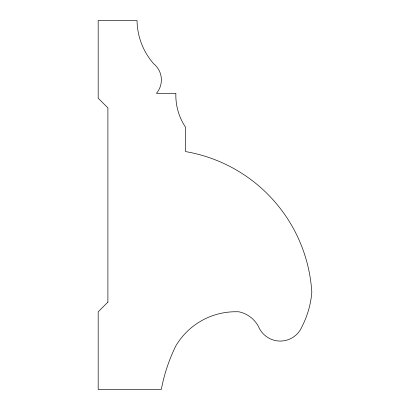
<?xml version="1.0" encoding="UTF-8"?>
<svg xmlns="http://www.w3.org/2000/svg" width="410" height="410" viewBox="0 0 410 410"><rect width="100%" height="100%" fill="white"/><g stroke="black" fill="none" stroke-linecap="round" stroke-linejoin="round"><path stroke-width="0.61" d="M107.897 302.103L98.185 311.815L98.185 389.5L161.304 389.5A170.452 170.452 0 0 1 175.869 345.804A69.669 69.669 0 0 1 238.989 311.815A29.013 29.013 0 0 1 258.408 326.38A23.59 23.59 0 0 0 302.103 326.38A91.927 91.927 0 0 0 311.815 292.397A152.161 152.161 0 0 0 185.581 151.592L185.581 127.315A57.528 57.528 0 0 1 175.869 93.331L156.446 93.331A20.746 20.746 0 0 0 153.647 63.74A67.132 67.132 0 0 1 137.027 20.5L98.185 20.5L98.185 98.185L107.897 107.897L107.897 302.103"/></g></svg>
